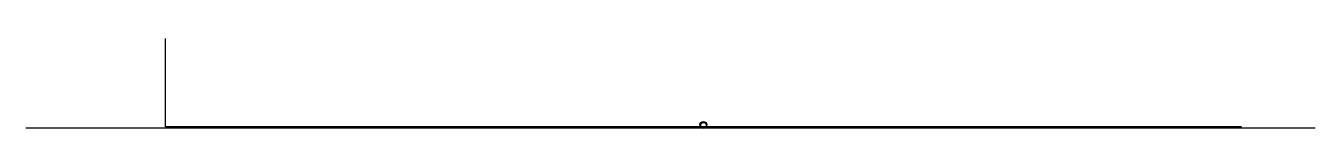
# Model space of a CAD drawing. Header units: metres. Extents: x -147 to 14, y 0 to 52.
# Drawn here: x -15.12 to 13.65, y -0.01 to 2 of the extents above; entities that cross this region are included whole.
import ezdxf

# ---------------------------------------------------------------- set-up
doc = ezdxf.new("R2010")
doc.units = ezdxf.units.M

msp = doc.modelspace()

# ---------------------------------------------------------------- linework, layer by layer
at = {"layer": 'MCD_Layer_0'}
for centre, radius in [((-0.0022, 0.066773), 0.076224), ((0, 0.062494), 0.0625)]:
    msp.add_circle(centre, radius, dxfattribs=at)
at = {"layer": 'MCD_Layer_1'}
for p, q in [((-12.005738, 0.023122), (-12.005738, 2)), ((-15.124926, 0), (13.651948, 0)), ((12.005738, 0.023122), (-12.005738, 0.023122))]:
    msp.add_line(p, q, dxfattribs=at)

doc.saveas('drawing.dxf')
